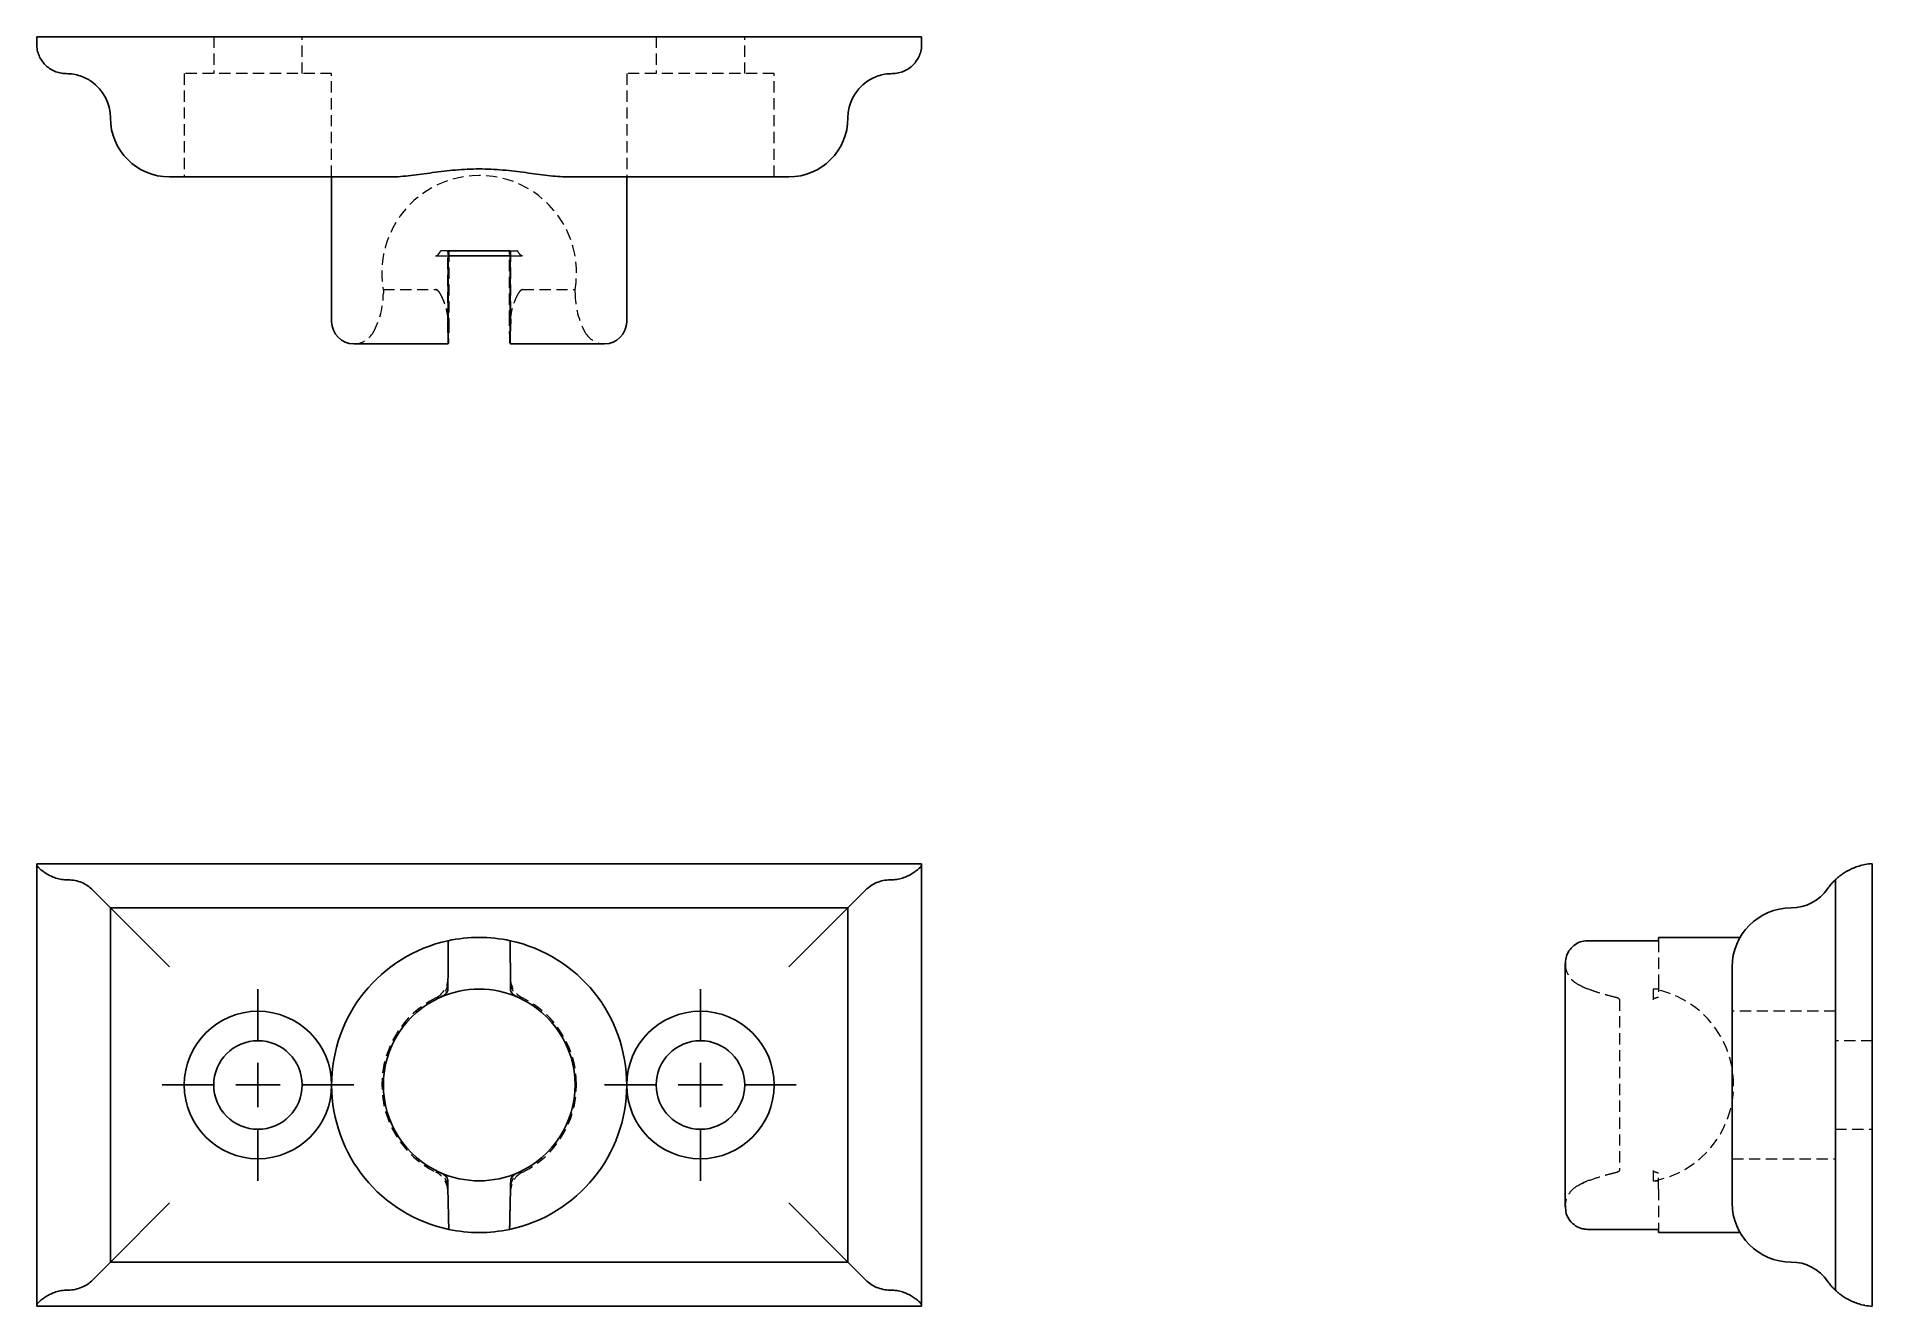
# Model space of a CAD drawing. Header units: millimetres. Extents: x 33 to 240, y 32 to 175.
import ezdxf

# ---------------------------------------------------------------- set-up
doc = ezdxf.new("R2010")
doc.units = ezdxf.units.MM
doc.linetypes.add('HIDDEN', pattern=[1.905, 1.27, -0.635])
doc.layers.add('10', color=7, linetype='Continuous')

# ---------------------------------------------------------------- blocks, each defined once
blk = doc.blocks.new('SW_CENTERMARKSYMBOL_0')
at = {"layer": '10', "color": 0}
for p, q in [((0, 5), (0, 10.83)), ((0, 0), (0, 2.5)), ((-5, 0), (-10.83, 0)), ((0, 0), (-2.5, 0)), ((0, 0), (0, -2.5)), ((0, 0), (2.5, 0)), ((5, 0), (10.83, 0)), ((0, -5), (0, -10.83))]:
    blk.add_line(p, q, dxfattribs=at)
blk = doc.blocks.new('SW_CENTERMARKSYMBOL_1')
at = {"layer": '10', "color": 0}
for p, q in [((0, 5), (0, 10.83)), ((0, 0), (0, 2.5)), ((-5, 0), (-10.83, 0)), ((0, 0), (-2.5, 0)), ((0, 0), (0, -2.5)), ((0, 0), (2.5, 0)), ((5, 0), (10.83, 0)), ((0, -5), (0, -10.83))]:
    blk.add_line(p, q, dxfattribs=at)

msp = doc.modelspace()

# ---------------------------------------------------------------- linework, layer by layer
at = {"color": 7, "linetype": 'Continuous', "lineweight": 25}
for p, q in [((33, 175.42), (33, 174.59)), ((133, 175.42), (33, 175.42)), ((133, 174.59), (133, 175.42)), ((48, 159.59), (73, 159.59)), ((66.33, 159.59), (66.33, 143.23)), ((93, 159.59), (118, 159.59)), ((99.67, 143.23), (99.67, 159.59)), ((79.46, 150.66), (86.54, 150.66)), ((79.49, 151.25), (86.51, 151.25)), ((79.49, 143.23), (79.49, 151.25)), ((86.51, 151.25), (86.51, 143.23)), ((68.83, 140.73), (79.48, 140.73)), ((86.52, 140.73), (97.17, 140.73)), ((33, 82), (33, 81.89)), ((133, 82), (33, 82)), ((33, 81.89), (33, 32.11)), ((133, 81.89), (133, 82)), ((133, 32.11), (133, 81.89)), ((240.42, 32), (240.42, 82)), ((41.33, 77), (39.18, 79.15)), ((126.82, 79.15), (124.67, 77)), ((236.25, 33.81), (236.25, 80.19)), ((48, 70.33), (41.33, 77)), ((41.33, 77), (41.33, 37)), ((124.67, 77), (41.33, 77)), ((118, 70.33), (124.67, 77)), ((124.67, 37), (124.67, 77)), ((216.25, 73.29), (208.23, 73.29)), ((225.47, 73.67), (216.25, 73.67)), ((216.25, 73.67), (216.25, 73.29)), ((205.73, 70.72), (205.73, 43.27)), ((224.59, 70.33), (224.59, 43.67)), ((48, 43.67), (41.33, 37)), ((118, 43.67), (124.67, 37)), ((216.25, 40.69), (208.23, 40.69)), ((208.23, 40.69), (216.25, 40.69)), ((216.25, 40.69), (216.25, 40.33)), ((216.25, 40.33), (225.47, 40.33)), ((41.33, 37), (39.18, 34.85)), ((41.33, 37), (124.67, 37)), ((124.67, 37), (126.82, 34.85)), ((33, 32.11), (33, 32)), ((33, 32), (133, 32)), ((133, 32), (133, 32.11))]:
    msp.add_line(p, q, dxfattribs=at)
at = {"color": 7, "linetype": 'HIDDEN', "lineweight": 18}
for p, q in [((53, 175.42), (53, 171.25)), ((63, 171.25), (63, 175.42)), ((103, 175.42), (103, 171.25)), ((113, 171.25), (113, 175.42)), ((66.33, 171.25), (49.67, 171.25)), ((49.67, 171.25), (49.67, 159.59)), ((66.33, 159.59), (66.33, 171.25)), ((116.33, 171.25), (99.67, 171.25)), ((99.67, 171.25), (99.67, 159.59)), ((116.33, 159.59), (116.33, 171.25)), ((78.09, 150.66), (79.46, 150.66)), ((79.47, 151.25), (79.49, 151.25)), ((79.57, 151.25), (79.57, 143.23)), ((86.44, 143.23), (86.44, 151.25)), ((86.51, 151.25), (86.52, 151.25)), ((86.54, 150.66), (87.91, 150.66)), ((72.17, 146.85), (78.09, 146.85)), ((72.17, 146.85), (72.17, 146.46)), ((87.91, 146.85), (93.83, 146.85)), ((93.83, 146.46), (93.83, 146.85)), ((208.23, 73.29), (216.25, 73.29)), ((216.25, 73.29), (216.25, 68.81)), ((211.85, 66.66), (211.85, 47.35)), ((215.66, 67.83), (215.66, 66.66)), ((216.25, 67.83), (215.66, 67.83)), ((236.25, 65.33), (224.59, 65.33)), ((240.42, 62), (236.25, 62)), ((236.25, 52), (240.42, 52)), ((224.59, 48.67), (236.25, 48.67)), ((215.66, 47.35), (215.66, 46.17)), ((215.66, 46.17), (216.25, 46.17)), ((216.25, 45.24), (216.25, 40.69))]:
    msp.add_line(p, q, dxfattribs=at)
at = {"color": 7, "linetype": 'HIDDEN', "lineweight": 18, "flags": 128}
for points in [[(79.47, 151.25), (79.48, 150.26), (79.48, 149.25), (79.48, 148.24), (79.48, 147.23), (79.47, 146.23), (79.47, 145.26), (79.47, 144.3), (79.47, 143.38)], [(86.53, 143.38), (86.53, 144.3), (86.53, 145.25), (86.52, 146.23), (86.52, 147.23), (86.52, 148.24), (86.52, 149.25), (86.52, 150.26), (86.52, 151.25)]]:
    msp.add_lwpolyline(points, dxfattribs=at)
at = {"color": 7, "linetype": 'Continuous', "lineweight": 25}
for centre, radius in [((58, 57), 8.33), ((108, 57), 8.33), ((58, 57), 5), ((108, 57), 5)]:
    msp.add_circle(centre, radius, dxfattribs=at)
for centre, radius, start, end in [((36.33, 166.25), 5, 0, 55.2281), ((129.67, 166.25), 5, 124.7719, 180), ((48, 166.25), 6.67, 180, 270), ((118, 166.25), 6.67, 270, 0), ((68.83, 143.23), 2.5, 180, 270), ((97.17, 143.23), 2.5, 270, 0), ((240.84, 75.35), 6.67, 93.5833, 100.8069), ((231.25, 82), 5, 270, 325.2281), ((231.25, 70.33), 6.67, 90, 180), ((83, 57), 16.67, 102.1447, 258.1115), ((83, 57), 16.67, 77.8584, 102.1447), ((83, 57), 16.67, 281.8961, 77.8584), ((83, 57), 10.83, 114.2466, 245.6827), ((83, 57), 10.83, 65.7577, 114.2466), ((83, 57), 10.83, 294.3169, 65.7577), ((83, 57), 10.83, 245.6827, 294.3169), ((231.25, 43.67), 6.67, 180, 270), ((83, 57), 16.67, 258.1115, 281.8961), ((231.25, 32), 5, 34.7719, 90), ((240.84, 38.65), 6.67, 259.1931, 266.4167)]:
    msp.add_arc(centre, radius, start, end, dxfattribs=at)
at = {"color": 7, "linetype": 'HIDDEN', "lineweight": 18}
for centre, radius, start, end in [((83, 148.75), 11, 350.0134, 189.9866), ((-403.77, 148.77), 483.24, 359.3686, 0.295), ((580.13, 148.77), 493.6, 179.7112, 180.6183), ((63, 146.46), 9.17, 331.045, 0), ((103, 146.46), 9.17, 180, 208.955), ((68.83, 143.23), 2.5, 270, 331.045), ((97.17, 143.23), 2.5, 208.955, 270), ((76.98, 69.08), 2.5, 296.5035, 359.7548), ((89.02, 69.08), 2.5, 180.245, 243.5008), ((83, 57), 11, 116.5035, 243.4564), ((83, 57), 11, 0, 63.5008), ((213.75, 57), 11, 0, 80.0134), ((83, 57), 11, 296.544, 0), ((213.75, 57), 11, 279.9866, 0), ((76.97, 44.92), 2.5, 1.3364, 63.4564), ((89.03, 44.92), 2.5, 116.544, 178.6914)]:
    msp.add_arc(centre, radius, start, end, dxfattribs=at)
at = {"color": 7, "linetype": 'Continuous', "lineweight": 25}
for points, knots in [([(33, 174.59), (33, 174.36), (33.02, 174.14), (33.11, 173.7), (33.18, 173.49), (33.34, 173.1), (33.45, 172.91), (33.68, 172.56), (33.82, 172.39), (34.11, 172.09), (34.27, 171.96), (34.62, 171.72), (34.81, 171.61), (35.21, 171.44), (35.43, 171.37), (35.87, 171.28), (36.1, 171.25), (36.33, 171.25)], [0, 0, 0, 0, 0.125, 0.125, 0.25, 0.25, 0.375, 0.375, 0.5, 0.5, 0.625, 0.625, 0.75, 0.75, 0.875, 0.875, 1, 1, 1, 1]), ([(129.67, 171.25), (129.9, 171.25), (130.13, 171.28), (130.57, 171.37), (130.79, 171.44), (131.19, 171.61), (131.38, 171.72), (131.73, 171.96), (131.89, 172.1), (132.19, 172.4), (132.32, 172.56), (132.55, 172.91), (132.66, 173.1), (132.82, 173.49), (132.89, 173.71), (132.98, 174.14), (133, 174.36), (133, 174.59)], [0, 0, 0, 0, 0.125, 0.125, 0.25, 0.25, 0.375, 0.375, 0.5, 0.5, 0.625, 0.625, 0.75, 0.75, 0.875, 0.875, 1, 1, 1, 1]), ([(36.33, 171.25), (36.61, 171.25), (36.88, 171.23), (37.41, 171.15), (37.67, 171.08), (38.16, 170.92), (38.39, 170.82), (38.82, 170.6), (39.01, 170.48), (39.18, 170.36)], [0, 0, 0, 0, 0.25, 0.25, 0.5, 0.5, 0.75, 0.75, 1, 1, 1, 1]), ([(126.82, 170.36), (126.99, 170.48), (127.18, 170.6), (127.61, 170.82), (127.84, 170.92), (128.33, 171.08), (128.58, 171.14), (129.12, 171.23), (129.39, 171.25), (129.67, 171.25)], [0, 0, 0, 0, 0.25, 0.25, 0.5, 0.5, 0.75, 0.75, 1, 1, 1, 1]), ([(93, 159.59), (92.27, 159.59), (91.52, 159.65), (90.34, 159.79), (89.93, 159.84), (89.11, 159.95), (88.69, 160.01), (87.42, 160.18), (86.56, 160.29), (85.24, 160.4), (84.8, 160.43), (83.9, 160.47), (83.44, 160.48), (82.1, 160.48), (81.21, 160.44), (79.89, 160.32), (79.46, 160.28), (78.59, 160.18), (78.16, 160.12), (76.89, 159.95), (76.07, 159.84), (74.89, 159.7), (74.5, 159.66), (73.74, 159.6), (73.36, 159.59), (73, 159.59)], [0, 0, 0, 0, 0.125, 0.125, 0.1875, 0.1875, 0.25, 0.25, 0.375, 0.375, 0.4375, 0.4375, 0.5, 0.5, 0.625, 0.625, 0.6875, 0.6875, 0.75, 0.75, 0.875, 0.875, 0.9375, 0.9375, 1, 1, 1, 1]), ([(79.48, 140.75), (79.48, 140.76), (79.49, 140.8), (79.49, 141.21), (79.49, 141.85), (79.49, 142.56), (79.49, 143.04), (79.49, 143.23)], [0, 0, 0, 0, 0.199044, 0.423095, 0.641807, 0.854567, 1, 1, 1, 1]), ([(86.51, 143.23), (86.51, 142.96), (86.51, 142.4), (86.51, 141.67), (86.51, 141.11), (86.51, 140.77), (86.52, 140.76), (86.52, 140.76)], [0, 0, 0, 0, 0.206634, 0.413203, 0.621686, 0.834853, 1, 1, 1, 1]), ([(33, 81.89), (33, 81.85), (33.02, 81.8), (33.11, 81.67), (33.18, 81.59), (33.34, 81.43), (33.45, 81.34), (33.68, 81.15), (33.82, 81.06), (34.11, 80.87), (34.27, 80.77), (34.62, 80.59), (34.81, 80.51), (35.21, 80.36), (35.43, 80.3), (35.87, 80.21), (36.1, 80.19), (36.33, 80.19)], [0, 0, 0, 0, 0.125, 0.125, 0.25, 0.25, 0.375, 0.375, 0.5, 0.5, 0.625, 0.625, 0.75, 0.75, 0.875, 0.875, 1, 1, 1, 1]), ([(129.67, 80.19), (129.9, 80.19), (130.13, 80.21), (130.57, 80.3), (130.79, 80.36), (131.19, 80.51), (131.38, 80.59), (131.73, 80.77), (131.89, 80.87), (132.19, 81.06), (132.32, 81.15), (132.55, 81.34), (132.66, 81.43), (132.82, 81.59), (132.89, 81.67), (132.98, 81.8), (133, 81.85), (133, 81.89)], [0, 0, 0, 0, 0.125, 0.125, 0.25, 0.25, 0.375, 0.375, 0.5, 0.5, 0.625, 0.625, 0.75, 0.75, 0.875, 0.875, 1, 1, 1, 1]), ([(236.25, 80.19), (236.25, 80.19), (236.28, 80.21), (236.37, 80.3), (236.44, 80.36), (236.61, 80.51), (236.72, 80.59), (236.96, 80.77), (237.1, 80.87), (237.4, 81.06), (237.56, 81.15), (237.91, 81.34), (238.1, 81.43), (238.49, 81.59), (238.71, 81.67), (239.14, 81.8), (239.36, 81.85), (239.59, 81.89)], [0, 0, 0, 0, 0.125, 0.125, 0.25, 0.25, 0.375, 0.375, 0.5, 0.5, 0.625, 0.625, 0.75, 0.75, 0.875, 0.875, 1, 1, 1, 1]), ([(36.33, 80.19), (36.61, 80.19), (36.88, 80.17), (37.41, 80.08), (37.67, 80.02), (38.16, 79.85), (38.39, 79.74), (38.82, 79.48), (39.01, 79.32), (39.18, 79.15)], [0, 0, 0, 0, 0.25, 0.25, 0.5, 0.5, 0.75, 0.75, 1, 1, 1, 1]), ([(126.82, 79.15), (126.99, 79.32), (127.18, 79.47), (127.61, 79.73), (127.84, 79.84), (128.33, 80.02), (128.58, 80.08), (129.12, 80.17), (129.39, 80.19), (129.67, 80.19)], [0, 0, 0, 0, 0.25, 0.25, 0.5, 0.5, 0.75, 0.75, 1, 1, 1, 1]), ([(235.36, 79.15), (235.48, 79.32), (235.6, 79.47), (235.82, 79.73), (235.92, 79.84), (236.08, 80.02), (236.14, 80.08), (236.23, 80.17), (236.25, 80.19), (236.25, 80.19)], [0, 0, 0, 0, 0.25, 0.25, 0.5, 0.5, 0.75, 0.75, 1, 1, 1, 1]), ([(79.47, 68.45), (79.47, 68.59), (79.47, 68.77), (79.48, 69.19), (79.48, 69.43), (79.48, 69.95), (79.48, 70.23), (79.48, 70.65), (79.48, 70.79), (79.48, 71.06), (79.48, 71.2), (79.49, 71.48), (79.49, 71.61), (79.49, 71.87), (79.49, 71.99), (79.49, 72.23), (79.49, 72.34), (79.49, 72.55), (79.49, 72.65), (79.49, 72.83), (79.49, 72.91), (79.49, 73.04), (79.49, 73.1), (79.49, 73.2), (79.49, 73.23), (79.49, 73.28), (79.49, 73.29), (79.49, 73.29)], [0, 0, 0, 0, 0.125, 0.125, 0.25, 0.25, 0.375, 0.375, 0.4375, 0.4375, 0.5, 0.5, 0.5625, 0.5625, 0.625, 0.625, 0.6875, 0.6875, 0.75, 0.75, 0.8125, 0.8125, 0.875, 0.875, 0.9375, 0.9375, 1, 1, 1, 1]), ([(86.51, 73.29), (86.51, 73.29), (86.51, 73.25), (86.51, 73.06), (86.51, 72.92), (86.51, 72.56), (86.51, 72.35), (86.51, 71.87), (86.51, 71.62), (86.52, 71.07), (86.52, 70.79), (86.52, 70.23), (86.52, 69.95), (86.52, 69.44), (86.52, 69.2), (86.52, 68.88), (86.52, 68.78), (86.53, 68.6), (86.53, 68.52), (86.53, 68.45)], [0, 0, 0, 0, 0.125, 0.125, 0.25, 0.25, 0.375, 0.375, 0.5, 0.5, 0.625, 0.625, 0.75, 0.75, 0.875, 0.875, 0.9375, 0.9375, 1, 1, 1, 1]), ([(208.23, 73.29), (207.96, 73.27), (207.4, 73.21), (206.67, 72.79), (206.11, 72.16), (205.77, 71.42), (205.76, 70.9), (205.76, 70.67)], [0, 0, 0, 0, 0.205303, 0.410539, 0.617679, 0.829472, 1, 1, 1, 1]), ([(79.47, 67.81), (79.47, 67.6), (79.37, 67.43), (79.13, 67.2), (79.03, 67.13), (78.81, 67), (78.69, 66.94), (78.55, 66.88)], [0, 0, 0, 0, 0.5, 0.5, 0.75, 0.75, 1, 1, 1, 1]), ([(87.45, 66.88), (87.3, 66.94), (87.19, 67), (86.97, 67.13), (86.87, 67.2), (86.71, 67.35), (86.65, 67.44), (86.56, 67.61), (86.53, 67.71), (86.53, 67.81)], [0, 0, 0, 0, 0.25, 0.25, 0.5, 0.5, 0.75, 0.75, 1, 1, 1, 1]), ([(78.54, 47.13), (78.68, 47.06), (78.79, 47.01), (79, 46.88), (79.1, 46.81), (79.25, 46.67), (79.32, 46.59), (79.41, 46.42), (79.44, 46.33), (79.44, 46.23)], [0, 0, 0, 0, 0.25, 0.25, 0.5, 0.5, 0.75, 0.75, 1, 1, 1, 1]), ([(86.56, 46.23), (86.57, 46.42), (86.66, 46.59), (86.9, 46.81), (86.99, 46.88), (87.2, 47.01), (87.32, 47.06), (87.46, 47.13)], [0, 0, 0, 0, 0.5, 0.5, 0.75, 0.75, 1, 1, 1, 1]), ([(79.57, 40.69), (79.57, 40.69), (79.57, 40.74), (79.56, 40.93), (79.56, 41.07), (79.55, 41.43), (79.54, 41.64), (79.53, 42.12), (79.53, 42.38), (79.51, 42.93), (79.51, 43.21), (79.49, 43.77), (79.49, 44.04), (79.48, 44.57), (79.47, 44.81), (79.46, 45.13), (79.46, 45.23), (79.46, 45.41), (79.45, 45.49), (79.45, 45.56)], [0, 0, 0, 0, 0.125, 0.125, 0.25, 0.25, 0.375, 0.375, 0.5, 0.5, 0.625, 0.625, 0.75, 0.75, 0.875, 0.875, 0.9375, 0.9375, 1, 1, 1, 1]), ([(86.55, 45.56), (86.54, 45.42), (86.54, 45.24), (86.53, 44.81), (86.52, 44.57), (86.51, 44.05), (86.51, 43.77), (86.5, 43.35), (86.49, 43.21), (86.49, 42.93), (86.48, 42.79), (86.48, 42.52), (86.47, 42.38), (86.47, 42.13), (86.47, 42), (86.46, 41.76), (86.46, 41.65), (86.45, 41.44), (86.45, 41.34), (86.45, 41.16), (86.44, 41.08), (86.44, 40.94), (86.44, 40.88), (86.44, 40.79), (86.44, 40.75), (86.44, 40.7), (86.44, 40.69), (86.44, 40.69)], [0, 0, 0, 0, 0.125, 0.125, 0.25, 0.25, 0.375, 0.375, 0.4375, 0.4375, 0.5, 0.5, 0.5625, 0.5625, 0.625, 0.625, 0.6875, 0.6875, 0.75, 0.75, 0.8125, 0.8125, 0.875, 0.875, 0.9375, 0.9375, 1, 1, 1, 1]), ([(205.74, 43.32), (205.76, 43.04), (205.79, 42.45), (206.21, 41.66), (206.86, 41.06), (207.57, 40.74), (208.04, 40.7), (208.23, 40.69)], [0, 0, 0, 0, 0.207715, 0.431375, 0.648935, 0.859751, 1, 1, 1, 1]), ([(36.33, 33.81), (36.1, 33.81), (35.87, 33.79), (35.43, 33.7), (35.21, 33.64), (34.81, 33.49), (34.62, 33.41), (34.27, 33.23), (34.11, 33.13), (33.81, 32.94), (33.68, 32.85), (33.45, 32.66), (33.34, 32.57), (33.18, 32.41), (33.11, 32.33), (33.02, 32.2), (33, 32.15), (33, 32.11)], [0, 0, 0, 0, 0.125, 0.125, 0.25, 0.25, 0.375, 0.375, 0.5, 0.5, 0.625, 0.625, 0.75, 0.75, 0.875, 0.875, 1, 1, 1, 1]), ([(39.18, 34.85), (39.01, 34.68), (38.82, 34.53), (38.39, 34.27), (38.16, 34.16), (37.67, 33.98), (37.42, 33.92), (36.88, 33.83), (36.61, 33.81), (36.33, 33.81)], [0, 0, 0, 0, 0.25, 0.25, 0.5, 0.5, 0.75, 0.75, 1, 1, 1, 1]), ([(129.67, 33.81), (129.39, 33.81), (129.12, 33.83), (128.59, 33.92), (128.33, 33.98), (127.84, 34.15), (127.61, 34.26), (127.18, 34.52), (126.99, 34.68), (126.82, 34.85)], [0, 0, 0, 0, 0.25, 0.25, 0.5, 0.5, 0.75, 0.75, 1, 1, 1, 1]), ([(133, 32.11), (133, 32.15), (132.98, 32.2), (132.89, 32.33), (132.82, 32.41), (132.66, 32.57), (132.55, 32.66), (132.32, 32.85), (132.18, 32.94), (131.89, 33.13), (131.73, 33.23), (131.38, 33.41), (131.19, 33.49), (130.79, 33.64), (130.57, 33.7), (130.13, 33.79), (129.9, 33.81), (129.67, 33.81)], [0, 0, 0, 0, 0.125, 0.125, 0.25, 0.25, 0.375, 0.375, 0.5, 0.5, 0.625, 0.625, 0.75, 0.75, 0.875, 0.875, 1, 1, 1, 1]), ([(236.25, 33.81), (236.25, 33.81), (236.23, 33.83), (236.15, 33.92), (236.08, 33.98), (235.92, 34.15), (235.82, 34.26), (235.6, 34.52), (235.48, 34.68), (235.36, 34.85)], [0, 0, 0, 0, 0.25, 0.25, 0.5, 0.5, 0.75, 0.75, 1, 1, 1, 1]), ([(239.59, 32.11), (239.36, 32.15), (239.14, 32.2), (238.7, 32.33), (238.49, 32.41), (238.1, 32.57), (237.91, 32.66), (237.56, 32.85), (237.39, 32.94), (237.09, 33.13), (236.96, 33.23), (236.72, 33.41), (236.61, 33.49), (236.44, 33.64), (236.37, 33.7), (236.28, 33.79), (236.25, 33.81), (236.25, 33.81)], [0, 0, 0, 0, 0.125, 0.125, 0.25, 0.25, 0.375, 0.375, 0.5, 0.5, 0.625, 0.625, 0.75, 0.75, 0.875, 0.875, 1, 1, 1, 1])]:
    msp.add_open_spline(points, degree=3, knots=knots, dxfattribs=at)
at = {"color": 7, "linetype": 'HIDDEN', "lineweight": 18}
for points, knots in [([(78.08, 150.66), (78.14, 150.66), (78.2, 150.68), (78.31, 150.76), (78.36, 150.81), (78.46, 150.92), (78.5, 150.98), (78.58, 151.11), (78.62, 151.18), (78.65, 151.25)], [0, 0, 0, 0, 0.25, 0.25, 0.5, 0.5, 0.75, 0.75, 1, 1, 1, 1]), ([(78.09, 150.66), (78.16, 150.66), (78.22, 150.69), (78.34, 150.77), (78.39, 150.82), (78.52, 150.99), (78.6, 151.12), (78.66, 151.25)], [0, 0, 0, 0, 0.25, 0.25, 0.5, 0.5, 1, 1, 1, 1]), ([(79.43, 151.25), (79.4, 151.25), (79.34, 151.25), (79.15, 151.25), (78.96, 151.25), (78.78, 151.25), (78.7, 151.25), (78.66, 151.25)], [0, 0, 0, 0, 0.251095, 0.517441, 0.791588, 0.895564, 1, 1, 1, 1]), ([(86.57, 151.25), (86.6, 151.25), (86.65, 151.25), (86.98, 151.25), (87.26, 151.25), (87.34, 151.25)], [0, 0, 0, 0, 0.330969, 0.813326, 1, 1, 1, 1]), ([(87.91, 150.66), (87.85, 150.66), (87.79, 150.68), (87.67, 150.76), (87.62, 150.81), (87.53, 150.92), (87.49, 150.98), (87.41, 151.11), (87.37, 151.18), (87.34, 151.25)], [0, 0, 0, 0, 0.25, 0.25, 0.5, 0.5, 0.75, 0.75, 1, 1, 1, 1]), ([(78.08, 146.85), (78.13, 146.85), (78.18, 146.83), (78.27, 146.79), (78.31, 146.75), (78.38, 146.68), (78.42, 146.64), (78.48, 146.55), (78.51, 146.51), (78.54, 146.46)], [0, 0, 0, 0, 0.25, 0.25, 0.5, 0.5, 0.75, 0.75, 1, 1, 1, 1]), ([(78.55, 146.46), (78.5, 146.55), (78.43, 146.64), (78.32, 146.75), (78.28, 146.78), (78.19, 146.83), (78.14, 146.85), (78.09, 146.85)], [0, 0, 0, 0, 0.5, 0.5, 0.75, 0.75, 1, 1, 1, 1]), ([(78.54, 146.46), (78.68, 146.23), (78.79, 145.99), (79, 145.5), (79.1, 145.25), (79.25, 144.74), (79.32, 144.48), (79.41, 143.96), (79.44, 143.7), (79.44, 143.44)], [0, 0, 0, 0, 0.25, 0.25, 0.5, 0.5, 0.75, 0.75, 1, 1, 1, 1]), ([(79.47, 143.38), (79.47, 143.91), (79.37, 144.43), (79.13, 145.21), (79.03, 145.47), (78.81, 145.98), (78.69, 146.22), (78.55, 146.46)], [0, 0, 0, 0, 0.5, 0.5, 0.75, 0.75, 1, 1, 1, 1]), ([(87.45, 146.46), (87.3, 146.22), (87.19, 145.98), (86.97, 145.47), (86.87, 145.22), (86.71, 144.7), (86.65, 144.44), (86.56, 143.91), (86.53, 143.64), (86.53, 143.38)], [0, 0, 0, 0, 0.25, 0.25, 0.5, 0.5, 0.75, 0.75, 1, 1, 1, 1]), ([(87.91, 146.85), (87.86, 146.85), (87.81, 146.83), (87.72, 146.79), (87.68, 146.75), (87.6, 146.68), (87.57, 146.64), (87.51, 146.55), (87.48, 146.51), (87.45, 146.46)], [0, 0, 0, 0, 0.25, 0.25, 0.5, 0.5, 0.75, 0.75, 1, 1, 1, 1]), ([(79.57, 143.23), (79.57, 142.96), (79.56, 142.41), (79.55, 141.67), (79.54, 141.11), (79.52, 140.77), (79.51, 140.76), (79.51, 140.76)], [0, 0, 0, 0, 0.206158, 0.41224, 0.620491, 0.834067, 1, 1, 1, 1]), ([(86.48, 140.84), (86.48, 140.84), (86.47, 140.88), (86.46, 141.23), (86.44, 141.85), (86.44, 142.57), (86.44, 143.04), (86.44, 143.23)], [0, 0, 0, 0, 0.021941, 0.298045, 0.566617, 0.826866, 1, 1, 1, 1]), ([(205.76, 70.67), (205.75, 70.61), (205.71, 70.25), (205.94, 69.6), (206.39, 68.89), (206.83, 68.58), (207.02, 68.45)], [0, 0, 0, 0, 0.070445, 0.404094, 0.739921, 1, 1, 1, 1]), ([(79.47, 68.81), (79.47, 68.63), (79.46, 68.46), (79.38, 68.12), (79.33, 67.95), (79.19, 67.62), (79.11, 67.47), (78.91, 67.18), (78.79, 67.05), (78.66, 66.93)], [0, 0, 0, 0, 0.25, 0.25, 0.5, 0.5, 0.75, 0.75, 1, 1, 1, 1]), ([(86.52, 68.81), (86.53, 68.63), (86.54, 68.46), (86.61, 68.12), (86.67, 67.95), (86.81, 67.62), (86.89, 67.47), (87.09, 67.18), (87.21, 67.05), (87.34, 66.93)], [0, 0, 0, 0, 0.25, 0.25, 0.5, 0.5, 0.75, 0.75, 1, 1, 1, 1]), ([(216.25, 68.81), (216.25, 68.63), (216.25, 68.46), (216.25, 68.12), (216.25, 67.95), (216.25, 67.62), (216.25, 67.47), (216.25, 67.18), (216.25, 67.05), (216.25, 66.93)], [0, 0, 0, 0, 0.25, 0.25, 0.5, 0.5, 0.75, 0.75, 1, 1, 1, 1]), ([(211.46, 66.88), (211.22, 66.94), (210.98, 67), (210.47, 67.13), (210.22, 67.2), (209.7, 67.35), (209.44, 67.44), (208.91, 67.61), (208.64, 67.71), (208.38, 67.81)], [0, 0, 0, 0, 0.25, 0.25, 0.5, 0.5, 0.75, 0.75, 1, 1, 1, 1]), ([(211.85, 66.66), (211.85, 66.68), (211.83, 66.71), (211.79, 66.75), (211.75, 66.77), (211.68, 66.81), (211.64, 66.82), (211.55, 66.85), (211.51, 66.87), (211.46, 66.88)], [0, 0, 0, 0, 0.25, 0.25, 0.5, 0.5, 0.75, 0.75, 1, 1, 1, 1]), ([(215.66, 66.66), (215.66, 66.69), (215.68, 66.72), (215.76, 66.77), (215.81, 66.8), (215.92, 66.84), (215.98, 66.86), (216.11, 66.9), (216.18, 66.91), (216.25, 66.93)], [0, 0, 0, 0, 0.25, 0.25, 0.5, 0.5, 0.75, 0.75, 1, 1, 1, 1]), ([(79.46, 45.25), (79.46, 45.42), (79.44, 45.59), (79.36, 45.92), (79.31, 46.09), (79.17, 46.4), (79.09, 46.55), (78.89, 46.83), (78.78, 46.96), (78.65, 47.08)], [0, 0, 0, 0, 0.25, 0.25, 0.5, 0.5, 0.75, 0.75, 1, 1, 1, 1]), ([(86.54, 45.24), (86.54, 45.42), (86.56, 45.59), (86.64, 45.92), (86.69, 46.09), (86.83, 46.4), (86.91, 46.55), (87.11, 46.83), (87.22, 46.96), (87.35, 47.08)], [0, 0, 0, 0, 0.25, 0.25, 0.5, 0.5, 0.75, 0.75, 1, 1, 1, 1]), ([(208.44, 46.23), (208.96, 46.42), (209.48, 46.59), (210.24, 46.81), (210.49, 46.88), (210.98, 47.01), (211.23, 47.06), (211.46, 47.13)], [0, 0, 0, 0, 0.5, 0.5, 0.75, 0.75, 1, 1, 1, 1]), ([(211.46, 47.13), (211.55, 47.15), (211.64, 47.18), (211.75, 47.23), (211.78, 47.25), (211.83, 47.3), (211.85, 47.32), (211.85, 47.35)], [0, 0, 0, 0, 0.5, 0.5, 0.75, 0.75, 1, 1, 1, 1]), ([(215.66, 47.35), (215.66, 47.31), (215.69, 47.28), (215.77, 47.23), (215.82, 47.2), (215.99, 47.14), (216.12, 47.11), (216.25, 47.08)], [0, 0, 0, 0, 0.25, 0.25, 0.5, 0.5, 1, 1, 1, 1]), ([(216.25, 45.24), (216.25, 45.42), (216.25, 45.59), (216.25, 45.92), (216.25, 46.09), (216.25, 46.4), (216.25, 46.55), (216.25, 46.83), (216.25, 46.96), (216.25, 47.08)], [0, 0, 0, 0, 0.25, 0.25, 0.5, 0.5, 0.75, 0.75, 1, 1, 1, 1]), ([(207.02, 45.56), (206.79, 45.39), (206.31, 45.04), (205.89, 44.27), (205.7, 43.66), (205.74, 43.34), (205.74, 43.32)], [0, 0, 0, 0, 0.3210505, 0.6416553, 0.9728929, 1, 1, 1, 1])]:
    msp.add_open_spline(points, degree=3, knots=knots, dxfattribs=at)
for points in [[(79.45, 142.02), (79.45, 142.48), (79.44, 142.95), (79.44, 143.44)], [(79.47, 143.38), (79.47, 142.91), (79.47, 142.46), (79.47, 142.02)], [(86.53, 142.02), (86.53, 142.46), (86.53, 142.91), (86.53, 143.38)], [(86.56, 143.44), (86.56, 142.95), (86.55, 142.48), (86.55, 142.02)], [(207.02, 68.45), (207.46, 68.2), (207.91, 67.98), (208.38, 67.81)], [(208.38, 67.81), (207.91, 67.98), (207.46, 68.2), (207.02, 68.45)], [(208.44, 46.23), (207.95, 46.05), (207.48, 45.82), (207.02, 45.56)], [(207.02, 45.56), (207.48, 45.82), (207.95, 46.05), (208.44, 46.23)]]:
    msp.add_open_spline(points, degree=3, dxfattribs=at)
at = {"color": 7, "linetype": 'Continuous', "lineweight": 25}
for points in [[(79.47, 67.81), (79.47, 67.98), (79.47, 68.2), (79.47, 68.45)], [(86.53, 68.45), (86.53, 68.2), (86.53, 67.98), (86.53, 67.81)], [(79.45, 45.56), (79.45, 45.82), (79.44, 46.05), (79.44, 46.23)], [(86.56, 46.23), (86.56, 46.05), (86.55, 45.82), (86.55, 45.56)]]:
    msp.add_open_spline(points, degree=3, dxfattribs=at)

# ---------------------------------------------------------------- block references
at = {"layer": '10'}
for name, p in [('SW_CENTERMARKSYMBOL_0', (58, 57)), ('SW_CENTERMARKSYMBOL_1', (108, 57))]:
    msp.add_blockref(name, p, dxfattribs=at)

doc.saveas('drawing.dxf')
